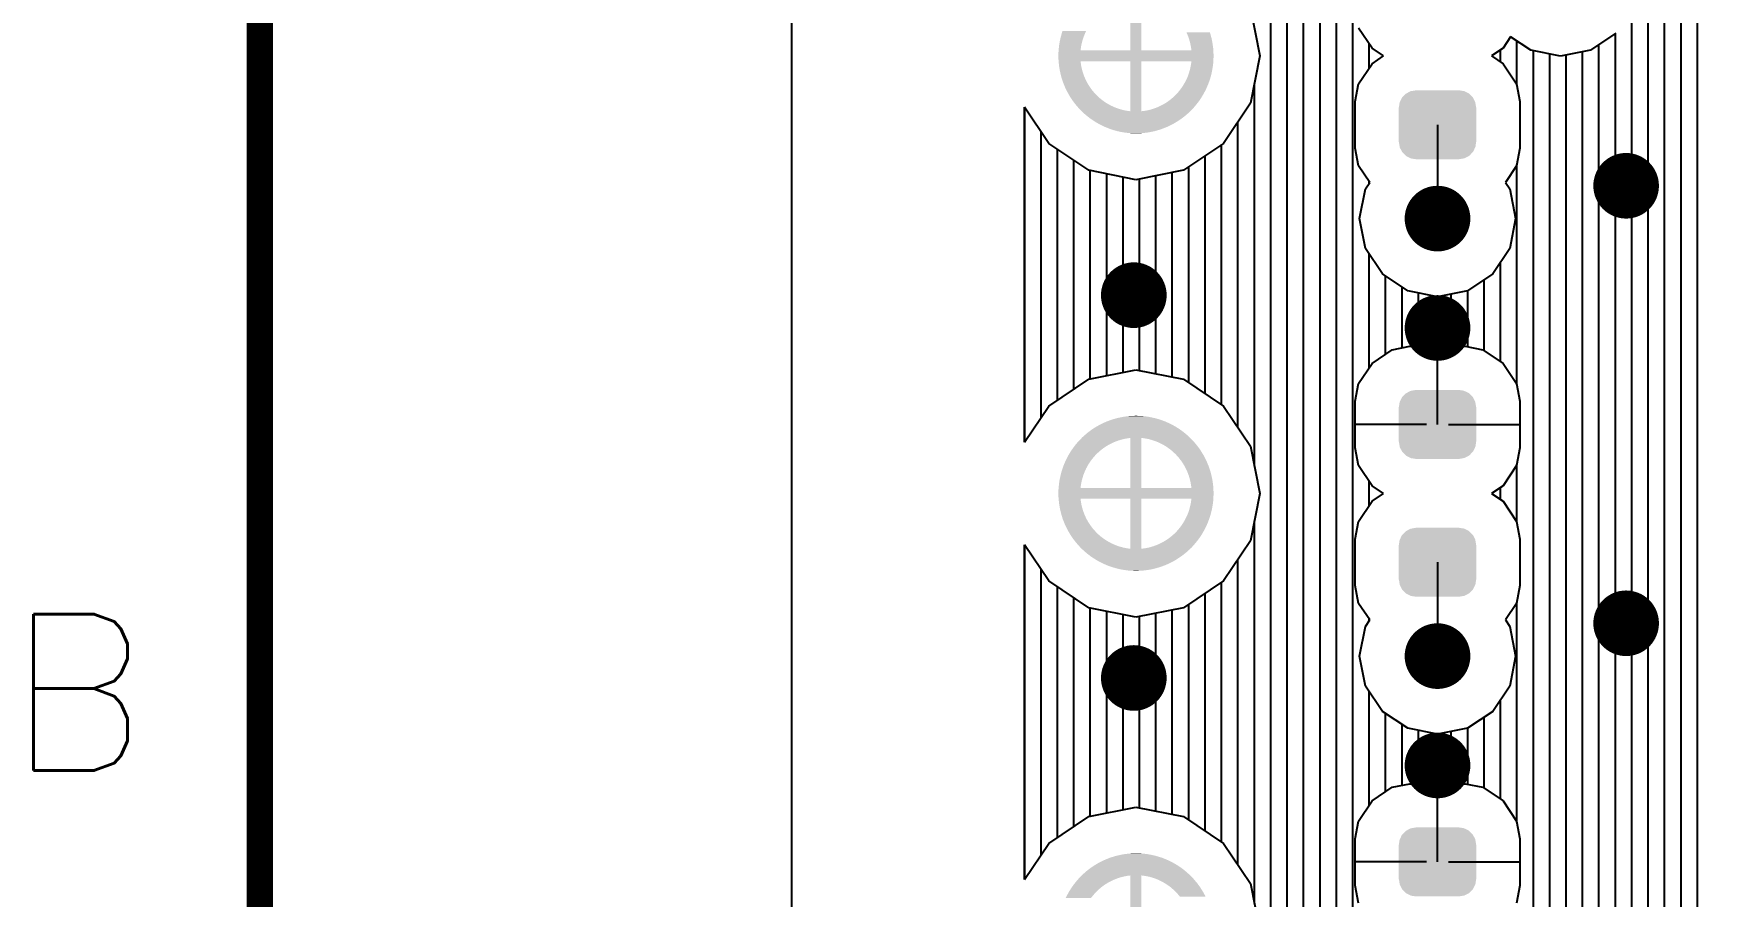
# Model space of a CAD drawing. Extents: x 295 to 953, y 10 to 290.
# Drawn here: x 487.64 to 519.67, y 213.59 to 230.12 of the extents above; entities that cross this region are included whole.
import ezdxf
from ezdxf.enums import TextEntityAlignment as Align

# ---------------------------------------------------------------- set-up
doc = ezdxf.new("R2010")
doc.units = 0
doc.header["$LTSCALE"] = 5
doc.header["$MEASUREMENT"] = 0
doc.layers.get('0').update_dxf_attribs({"linetype": 'CONTINUOUS', "lineweight": 25})
for name, color, linetype in [('DV-INT-A3_TOP', 10, 'CONTINUOUS'), ('문자', 4, 'CONTINUOUS'), ('테두리', 3, 'CONTINUOUS')]:
    doc.layers.add(name, color=color, linetype=linetype)
doc.styles.get("Standard").update_dxf_attribs({"font": 'simplex.shx'})

# ---------------------------------------------------------------- blocks, each defined once
blk = doc.blocks.new('C')
at = {"layer": '테두리', "const_width": 0.5}
blk.add_lwpolyline([(15, 285), (15, 15), (405, 15), (405, 285), (15, 285)], dxfattribs=at)
at = {"layer": '문자'}
blk.add_text('B', height=3, dxfattribs=at).set_placement((11.5, 217.5), align=Align.MIDDLE)

msp = doc.modelspace()

# ---------------------------------------------------------------- linework, layer by layer
at = {"const_width": 0.629}
for points in [[(517.833, 227.205, 1), (518.461, 227.205, 1)], [(514.22, 226.576, 1), (514.849, 226.576, 1)], [(508.403, 225.109, 1), (509.032, 225.109, 1)], [(514.22, 224.481, 1), (514.849, 224.481, 1)], [(517.833, 218.823, 1), (518.461, 218.823, 1)], [(514.22, 218.194, 1), (514.849, 218.194, 1)], [(508.403, 217.775, 1), (509.032, 217.775, 1)], [(514.22, 216.099, 1), (514.849, 216.099, 1)]]:
    msp.add_lwpolyline(points, format="xyb", close=True, dxfattribs=at)
for points in [[(508.654, 229.799), (508.654, 230.756), (508.864, 229.799), (508.864, 230.756)], [(507.295, 229.947), (507.301, 229.979), (507.723, 229.947), (507.732, 229.979)], [(507.301, 229.979), (507.307, 230.004), (507.732, 229.979), (507.739, 230.004)], [(507.307, 230.004), (507.316, 230.048), (507.739, 230.004), (507.753, 230.048)], [(507.316, 230.048), (507.32, 230.061), (507.753, 230.048), (507.758, 230.061)], [(507.32, 230.061), (507.335, 230.116), (507.758, 230.061), (507.78, 230.116)], [(507.335, 230.117), (507.352, 230.171), (507.78, 230.117), (507.805, 230.171)], [(507.335, 230.116), (507.335, 230.117), (507.78, 230.116), (507.78, 230.117)], [(509.742, 230.108), (509.726, 230.144), (510.186, 230.108), (510.175, 230.144)], [(509.75, 230.089), (509.742, 230.108), (510.191, 230.089), (510.186, 230.108)], [(509.768, 230.039), (509.75, 230.089), (510.204, 230.039), (510.191, 230.089)], [(509.771, 230.032), (509.768, 230.039), (510.206, 230.032), (510.204, 230.039)], [(509.788, 229.975), (509.771, 230.032), (510.218, 229.975), (510.206, 230.032)], [(509.789, 229.97), (509.788, 229.975), (510.219, 229.97), (510.218, 229.975)], [(509.802, 229.917), (509.789, 229.97), (510.228, 229.917), (510.219, 229.97)], [(507.273, 229.699), (507.275, 229.76), (510.245, 229.699), (510.243, 229.76)], [(507.274, 229.69), (507.273, 229.699), (510.245, 229.69), (510.245, 229.699)], [(507.275, 229.628), (507.274, 229.69), (510.243, 229.628), (510.245, 229.69)], [(507.275, 229.769), (507.278, 229.799), (510.243, 229.769), (510.241, 229.799)], [(507.275, 229.76), (507.275, 229.769), (510.243, 229.76), (510.243, 229.769)], [(507.278, 229.799), (507.28, 229.829), (507.698, 229.799), (507.701, 229.829)], [(507.28, 229.829), (507.281, 229.84), (507.701, 229.829), (507.703, 229.84)], [(507.281, 229.84), (507.286, 229.888), (507.703, 229.84), (507.71, 229.888)], [(507.286, 229.888), (507.289, 229.91), (507.71, 229.888), (507.715, 229.91)], [(507.289, 229.91), (507.295, 229.947), (507.715, 229.91), (507.723, 229.947)], [(509.805, 229.901), (509.802, 229.917), (510.23, 229.901), (510.228, 229.917)], [(509.813, 229.858), (509.805, 229.901), (510.235, 229.858), (510.23, 229.901)], [(509.817, 229.831), (509.813, 229.858), (510.239, 229.831), (510.235, 229.858)], [(509.821, 229.799), (509.817, 229.831), (510.241, 229.799), (510.239, 229.831)], [(507.275, 229.619), (507.275, 229.628), (510.243, 229.619), (510.243, 229.628)], [(507.278, 229.59), (507.275, 229.619), (510.241, 229.59), (510.243, 229.619)], [(507.28, 229.558), (507.278, 229.59), (507.702, 229.558), (507.698, 229.59)], [(507.283, 229.53), (507.28, 229.558), (507.705, 229.53), (507.702, 229.558)], [(507.288, 229.488), (507.283, 229.53), (507.713, 229.488), (507.705, 229.53)], [(507.291, 229.471), (507.288, 229.488), (507.716, 229.471), (507.713, 229.488)], [(507.299, 229.418), (507.291, 229.471), (507.729, 229.418), (507.716, 229.471)], [(507.3, 229.413), (507.299, 229.418), (507.73, 229.413), (507.729, 229.418)], [(507.313, 229.356), (507.3, 229.413), (507.748, 229.356), (507.73, 229.413)], [(507.314, 229.349), (507.313, 229.356), (507.75, 229.349), (507.748, 229.356)], [(507.327, 229.3), (507.314, 229.349), (507.768, 229.3), (507.75, 229.349)], [(508.654, 228.633), (508.654, 229.59), (508.864, 228.633), (508.864, 229.59)], [(509.739, 229.272), (509.761, 229.327), (510.184, 229.272), (510.199, 229.327)], [(509.761, 229.327), (509.765, 229.34), (510.199, 229.327), (510.202, 229.34)], [(509.765, 229.34), (509.78, 229.384), (510.202, 229.34), (510.212, 229.384)], [(509.78, 229.384), (509.786, 229.409), (510.212, 229.384), (510.217, 229.409)], [(509.786, 229.409), (509.795, 229.442), (510.217, 229.409), (510.223, 229.442)], [(509.795, 229.442), (509.803, 229.479), (510.223, 229.442), (510.229, 229.479)], [(509.803, 229.479), (509.808, 229.5), (510.229, 229.479), (510.232, 229.5)], [(509.808, 229.5), (509.815, 229.549), (510.232, 229.5), (510.238, 229.549)], [(509.815, 229.549), (509.817, 229.559), (510.238, 229.549), (510.238, 229.559)], [(509.817, 229.559), (509.821, 229.59), (510.238, 229.559), (510.241, 229.59)], [(507.332, 229.281), (507.327, 229.3), (507.776, 229.281), (507.768, 229.3)], [(507.343, 229.245), (507.332, 229.281), (507.792, 229.245), (507.776, 229.281)], [(507.353, 229.214), (507.343, 229.245), (507.807, 229.214), (507.792, 229.245)], [(507.361, 229.191), (507.353, 229.214), (507.818, 229.191), (507.807, 229.214)], [(507.378, 229.147), (507.361, 229.191), (507.844, 229.147), (507.818, 229.191)], [(507.381, 229.14), (507.378, 229.147), (507.848, 229.14), (507.844, 229.147)], [(507.402, 229.089), (507.381, 229.14), (507.881, 229.089), (507.848, 229.14)], [(507.405, 229.082), (507.402, 229.089), (507.886, 229.082), (507.881, 229.089)], [(507.425, 229.041), (507.405, 229.082), (507.916, 229.041), (507.886, 229.082)], [(507.436, 229.019), (507.425, 229.041), (507.934, 229.019), (507.916, 229.041)], [(507.449, 228.995), (507.436, 229.019), (507.954, 228.995), (507.934, 229.019)], [(507.469, 228.957), (507.449, 228.995), (507.989, 228.957), (507.954, 228.995)], [(509.544, 228.972), (509.578, 229.011), (510.057, 228.972), (510.078, 229.011)], [(509.578, 229.011), (509.583, 229.017), (510.078, 229.011), (510.082, 229.017)], [(509.583, 229.017), (509.62, 229.065), (510.082, 229.017), (510.105, 229.065)], [(509.62, 229.065), (509.627, 229.074), (510.105, 229.065), (510.109, 229.074)], [(509.627, 229.074), (509.654, 229.114), (510.109, 229.074), (510.126, 229.114)], [(509.654, 229.114), (509.669, 229.139), (510.126, 229.114), (510.137, 229.139)], [(509.669, 229.139), (509.685, 229.165), (510.137, 229.139), (510.147, 229.165)], [(509.685, 229.165), (509.706, 229.205), (510.147, 229.165), (510.162, 229.205)], [(509.706, 229.205), (509.713, 229.218), (510.162, 229.205), (510.166, 229.218)], [(509.713, 229.218), (509.739, 229.272), (510.166, 229.218), (510.184, 229.272)], [(513.938, 228.974), (514.018, 229.017), (515.134, 228.974), (515.047, 229.017)], [(514.018, 229.017), (514.038, 229.02), (515.047, 229.017), (515.04, 229.02)], [(514.038, 229.02), (514.121, 229.034), (515.04, 229.02), (514.947, 229.034)], [(507.473, 228.951), (507.469, 228.957), (507.994, 228.951), (507.989, 228.957)], [(507.498, 228.909), (507.473, 228.951), (508.037, 228.909), (507.994, 228.951)], [(507.506, 228.896), (507.498, 228.909), (508.052, 228.896), (508.037, 228.909)], [(507.524, 228.87), (507.506, 228.896), (508.082, 228.87), (508.052, 228.896)], [(507.545, 228.838), (507.524, 228.87), (508.124, 228.838), (508.082, 228.87)], [(507.548, 228.833), (507.545, 228.838), (508.13, 228.833), (508.124, 228.838)], [(507.574, 228.799), (507.548, 228.833), (508.179, 228.799), (508.13, 228.833)], [(507.587, 228.781), (507.574, 228.799), (508.209, 228.781), (508.179, 228.799)], [(507.598, 228.768), (507.587, 228.781), (508.23, 228.768), (508.209, 228.781)], [(507.621, 228.74), (507.598, 228.768), (508.283, 228.74), (508.23, 228.768)], [(507.632, 228.726), (507.621, 228.74), (508.312, 228.726), (508.283, 228.74)], [(507.642, 228.715), (507.632, 228.726), (508.337, 228.715), (508.312, 228.726)], [(507.662, 228.693), (507.642, 228.715), (508.392, 228.693), (508.337, 228.715)], [(507.679, 228.674), (507.662, 228.693), (508.448, 228.674), (508.392, 228.693)], [(507.695, 228.658), (507.679, 228.674), (508.507, 228.658), (508.449, 228.674)], [(507.679, 228.674), (507.679, 228.674), (508.449, 228.674), (508.448, 228.674)], [(509.047, 228.667), (509.097, 228.683), (509.833, 228.667), (509.847, 228.683)], [(509.097, 228.683), (509.153, 228.703), (509.847, 228.683), (509.866, 228.703)], [(509.153, 228.703), (509.191, 228.719), (509.866, 228.703), (509.88, 228.719)], [(509.191, 228.719), (509.208, 228.727), (509.88, 228.719), (509.886, 228.727)], [(509.208, 228.727), (509.262, 228.754), (509.886, 228.727), (509.909, 228.754)], [(509.262, 228.754), (509.297, 228.774), (509.909, 228.754), (509.925, 228.774)], [(509.297, 228.774), (509.314, 228.783), (509.925, 228.774), (509.932, 228.783)], [(509.314, 228.783), (509.364, 228.816), (509.932, 228.783), (509.957, 228.816)], [(509.364, 228.816), (509.384, 228.83), (509.957, 228.816), (509.968, 228.83)], [(509.384, 228.83), (509.412, 228.851), (509.968, 228.83), (509.982, 228.851)], [(509.412, 228.851), (509.458, 228.889), (509.982, 228.851), (510.007, 228.889)], [(509.458, 228.889), (509.459, 228.889), (510.007, 228.889), (510.008, 228.889)], [(509.459, 228.889), (509.503, 228.929), (510.008, 228.889), (510.032, 228.929)], [(509.503, 228.929), (509.521, 228.949), (510.032, 228.929), (510.044, 228.949)], [(509.521, 228.949), (509.544, 228.972), (510.044, 228.949), (510.057, 228.972)], [(513.792, 228.043), (513.792, 228.705), (515.276, 228.043), (515.276, 228.705)], [(513.795, 228.705), (513.808, 228.798), (515.274, 228.705), (515.259, 228.798)], [(513.808, 228.798), (513.813, 228.809), (515.259, 228.798), (515.257, 228.809)], [(513.813, 228.809), (513.853, 228.893), (515.257, 228.809), (515.214, 228.893)], [(513.853, 228.893), (513.862, 228.901), (515.214, 228.893), (515.209, 228.901)], [(513.862, 228.901), (513.926, 228.968), (515.209, 228.901), (515.141, 228.968)], [(513.926, 228.968), (513.938, 228.974), (515.141, 228.968), (515.134, 228.974)], [(507.707, 228.645), (507.695, 228.658), (508.565, 228.645), (508.507, 228.658)], [(507.717, 228.636), (507.707, 228.645), (508.624, 228.636), (508.565, 228.645)], [(507.72, 228.633), (507.717, 228.636), (508.654, 228.633), (508.624, 228.636)], [(507.729, 228.624), (507.72, 228.633), (509.789, 228.624), (509.798, 228.633)], [(507.736, 228.617), (507.729, 228.624), (509.783, 228.617), (509.789, 228.624)], [(507.781, 228.576), (507.736, 228.617), (509.737, 228.576), (509.783, 228.617)], [(507.788, 228.57), (507.781, 228.576), (509.73, 228.57), (509.737, 228.576)], [(507.835, 228.531), (507.788, 228.57), (509.683, 228.531), (509.73, 228.57)], [(507.843, 228.525), (507.835, 228.531), (509.676, 228.525), (509.683, 228.531)], [(507.891, 228.488), (507.843, 228.525), (509.627, 228.488), (509.676, 228.525)], [(507.899, 228.483), (507.891, 228.488), (509.619, 228.483), (509.627, 228.488)], [(507.95, 228.449), (507.899, 228.483), (509.568, 228.449), (509.619, 228.483)], [(507.958, 228.444), (507.95, 228.449), (509.561, 228.444), (509.568, 228.449)], [(508.01, 228.411), (507.958, 228.444), (509.508, 228.411), (509.561, 228.444)], [(508.018, 228.407), (508.01, 228.411), (509.501, 228.407), (509.508, 228.411)], [(508.071, 228.377), (508.018, 228.407), (509.446, 228.377), (509.501, 228.407)], [(508.08, 228.373), (508.071, 228.377), (509.439, 228.373), (509.446, 228.377)], [(508.135, 228.346), (508.08, 228.373), (509.383, 228.346), (509.439, 228.373)], [(508.864, 228.633), (508.923, 228.64), (509.798, 228.633), (509.806, 228.64)], [(508.923, 228.64), (508.982, 228.651), (509.806, 228.64), (509.817, 228.651)], [(508.982, 228.651), (509.04, 228.665), (509.817, 228.651), (509.831, 228.665)], [(509.04, 228.665), (509.047, 228.667), (509.831, 228.665), (509.833, 228.667)], [(508.144, 228.342), (508.135, 228.346), (509.375, 228.342), (509.383, 228.346)], [(508.199, 228.318), (508.144, 228.342), (509.318, 228.318), (509.375, 228.342)], [(508.208, 228.315), (508.199, 228.318), (509.31, 228.315), (509.318, 228.318)], [(508.265, 228.293), (508.208, 228.315), (509.252, 228.293), (509.31, 228.315)], [(508.275, 228.29), (508.265, 228.293), (509.244, 228.29), (509.252, 228.293)], [(508.332, 228.271), (508.275, 228.29), (509.185, 228.271), (509.244, 228.29)], [(508.342, 228.269), (508.332, 228.271), (509.177, 228.269), (509.185, 228.271)], [(508.401, 228.252), (508.342, 228.269), (509.117, 228.252), (509.177, 228.269)], [(508.41, 228.25), (508.401, 228.252), (509.109, 228.25), (509.117, 228.252)], [(508.469, 228.237), (508.41, 228.25), (509.048, 228.237), (509.109, 228.25)], [(508.48, 228.235), (508.469, 228.237), (509.04, 228.235), (509.048, 228.237)], [(508.539, 228.225), (508.48, 228.235), (508.978, 228.225), (509.04, 228.235)], [(508.55, 228.224), (508.539, 228.225), (508.97, 228.224), (508.978, 228.225)], [(508.609, 228.216), (508.55, 228.224), (508.908, 228.216), (508.97, 228.224)], [(508.621, 228.215), (508.609, 228.216), (508.9, 228.215), (508.908, 228.216)], [(508.679, 228.211), (508.621, 228.215), (508.836, 228.211), (508.9, 228.215)], [(508.695, 228.21), (508.679, 228.211), (508.83, 228.21), (508.836, 228.211)], [(508.75, 228.209), (508.695, 228.21), (508.76, 228.209), (508.83, 228.21)], [(508.759, 228.209), (508.75, 228.209), (508.759, 228.209), (508.76, 228.209)], [(513.81, 227.95), (513.795, 228.043), (515.261, 227.95), (515.274, 228.043)], [(513.811, 227.94), (513.81, 227.95), (515.256, 227.94), (515.261, 227.95)], [(513.855, 227.856), (513.811, 227.94), (515.215, 227.856), (515.256, 227.94)], [(513.86, 227.847), (513.855, 227.856), (515.207, 227.847), (515.215, 227.856)], [(513.928, 227.78), (513.86, 227.847), (515.143, 227.78), (515.207, 227.847)], [(513.935, 227.774), (513.928, 227.78), (515.131, 227.774), (515.143, 227.78)], [(514.022, 227.731), (513.935, 227.774), (515.05, 227.731), (515.131, 227.774)], [(514.029, 227.728), (514.022, 227.731), (515.03, 227.728), (515.05, 227.731)], [(514.121, 227.714), (514.029, 227.728), (514.947, 227.714), (515.03, 227.728)], [(513.862, 223.16), (513.926, 223.226), (515.209, 223.16), (515.141, 223.226)], [(513.926, 223.226), (513.938, 223.233), (515.141, 223.226), (515.134, 223.233)], [(513.938, 223.233), (514.018, 223.275), (515.134, 223.233), (515.047, 223.275)], [(514.018, 223.275), (514.038, 223.279), (515.047, 223.275), (515.04, 223.279)], [(514.038, 223.279), (514.121, 223.293), (515.04, 223.279), (514.947, 223.293)], [(513.792, 222.301), (513.792, 222.964), (515.276, 222.301), (515.276, 222.964)], [(513.795, 222.964), (513.808, 223.056), (515.274, 222.964), (515.259, 223.056)], [(513.808, 223.056), (513.813, 223.067), (515.259, 223.056), (515.257, 223.067)], [(513.813, 223.067), (513.853, 223.151), (515.257, 223.067), (515.214, 223.151)], [(513.853, 223.151), (513.862, 223.16), (515.214, 223.151), (515.209, 223.16)], [(507.957, 222.563), (508.01, 222.595), (509.561, 222.563), (509.509, 222.595)], [(508.01, 222.595), (508.018, 222.6), (509.509, 222.595), (509.5, 222.6)], [(508.018, 222.6), (508.072, 222.629), (509.5, 222.6), (509.447, 222.629)], [(508.072, 222.629), (508.08, 222.633), (509.447, 222.629), (509.438, 222.633)], [(508.08, 222.633), (508.135, 222.66), (509.438, 222.633), (509.384, 222.66)], [(508.135, 222.66), (508.143, 222.664), (509.384, 222.66), (509.375, 222.664)], [(508.143, 222.664), (508.2, 222.689), (509.375, 222.664), (509.319, 222.689)], [(508.2, 222.689), (508.208, 222.692), (509.319, 222.689), (509.31, 222.692)], [(508.208, 222.692), (508.266, 222.714), (509.31, 222.692), (509.253, 222.714)], [(508.266, 222.714), (508.274, 222.717), (509.253, 222.714), (509.244, 222.717)], [(508.274, 222.717), (508.333, 222.735), (509.244, 222.717), (509.186, 222.735)], [(508.333, 222.735), (508.341, 222.738), (509.186, 222.735), (509.176, 222.738)], [(508.341, 222.738), (508.401, 222.754), (509.176, 222.738), (509.118, 222.754)], [(508.401, 222.754), (508.41, 222.756), (509.118, 222.754), (509.108, 222.756)], [(508.41, 222.756), (508.47, 222.769), (509.108, 222.756), (509.049, 222.769)], [(508.47, 222.769), (508.478, 222.771), (509.049, 222.769), (509.039, 222.771)], [(508.478, 222.771), (508.54, 222.782), (509.039, 222.771), (508.979, 222.782)], [(508.54, 222.782), (508.548, 222.783), (508.979, 222.782), (508.969, 222.783)], [(508.548, 222.783), (508.611, 222.79), (508.969, 222.783), (508.909, 222.79)], [(508.611, 222.79), (508.618, 222.791), (508.909, 222.79), (508.898, 222.791)], [(508.618, 222.791), (508.682, 222.796), (508.898, 222.791), (508.839, 222.796)], [(508.682, 222.796), (508.689, 222.796), (508.839, 222.796), (508.823, 222.796)], [(508.689, 222.796), (508.758, 222.798), (508.823, 222.796), (508.768, 222.798)], [(508.758, 222.798), (508.759, 222.798), (508.768, 222.798), (508.759, 222.798)], [(507.61, 222.253), (507.632, 222.28), (508.256, 222.253), (508.31, 222.28)], [(507.632, 222.28), (507.638, 222.287), (508.31, 222.28), (508.327, 222.287)], [(507.638, 222.287), (507.653, 222.303), (508.327, 222.287), (508.365, 222.303)], [(507.653, 222.303), (507.671, 222.324), (508.365, 222.303), (508.421, 222.324)], [(507.671, 222.324), (507.685, 222.339), (508.421, 222.324), (508.472, 222.339)], [(507.685, 222.339), (507.687, 222.341), (508.472, 222.339), (508.478, 222.341)], [(507.687, 222.341), (507.702, 222.355), (508.478, 222.341), (508.536, 222.355)], [(507.702, 222.355), (507.713, 222.366), (508.536, 222.355), (508.595, 222.366)], [(507.713, 222.366), (507.72, 222.374), (508.595, 222.366), (508.654, 222.374)], [(507.72, 222.374), (507.729, 222.383), (509.798, 222.374), (509.789, 222.383)], [(507.729, 222.383), (507.735, 222.389), (509.789, 222.383), (509.782, 222.389)], [(507.735, 222.389), (507.781, 222.43), (509.782, 222.389), (509.737, 222.43)], [(507.781, 222.43), (507.788, 222.436), (509.737, 222.43), (509.73, 222.436)], [(507.788, 222.436), (507.835, 222.476), (509.73, 222.436), (509.683, 222.476)], [(507.835, 222.476), (507.842, 222.481), (509.683, 222.476), (509.676, 222.481)], [(507.842, 222.481), (507.892, 222.518), (509.676, 222.481), (509.627, 222.518)], [(507.892, 222.518), (507.899, 222.524), (509.627, 222.518), (509.619, 222.524)], [(507.899, 222.524), (507.95, 222.558), (509.619, 222.524), (509.569, 222.558)], [(507.95, 222.558), (507.957, 222.563), (509.569, 222.558), (509.561, 222.563)], [(508.654, 221.417), (508.654, 222.374), (508.864, 221.417), (508.864, 222.374)], [(508.894, 222.37), (508.864, 222.374), (509.802, 222.37), (509.798, 222.374)], [(508.953, 222.361), (508.894, 222.37), (509.811, 222.361), (509.802, 222.37)], [(509.012, 222.349), (508.953, 222.361), (509.823, 222.349), (509.811, 222.361)], [(509.069, 222.333), (509.012, 222.349), (509.839, 222.333), (509.823, 222.349)], [(509.126, 222.314), (509.07, 222.333), (509.856, 222.314), (509.839, 222.333)], [(509.181, 222.292), (509.126, 222.314), (509.876, 222.292), (509.856, 222.314)], [(509.206, 222.28), (509.181, 222.292), (509.886, 222.28), (509.876, 222.292)], [(509.236, 222.266), (509.206, 222.28), (509.897, 222.266), (509.886, 222.28)], [(509.288, 222.238), (509.236, 222.266), (509.921, 222.238), (509.897, 222.266)], [(513.81, 222.209), (513.795, 222.301), (515.261, 222.209), (515.274, 222.301)], [(507.414, 221.942), (507.437, 221.989), (507.898, 221.942), (507.935, 221.989)], [(507.437, 221.989), (507.44, 221.996), (507.935, 221.989), (507.941, 221.996)], [(507.44, 221.996), (507.461, 222.034), (507.941, 221.996), (507.974, 222.034)], [(507.461, 222.034), (507.474, 222.058), (507.974, 222.034), (507.997, 222.058)], [(507.474, 222.058), (507.486, 222.077), (507.997, 222.058), (508.016, 222.077)], [(507.486, 222.077), (507.511, 222.118), (508.016, 222.077), (508.06, 222.118)], [(507.511, 222.118), (507.536, 222.155), (508.06, 222.118), (508.106, 222.155)], [(507.536, 222.155), (507.551, 222.176), (508.106, 222.155), (508.134, 222.176)], [(507.551, 222.176), (507.561, 222.191), (508.134, 222.176), (508.154, 222.191)], [(507.561, 222.191), (507.586, 222.223), (508.154, 222.191), (508.204, 222.223)], [(507.586, 222.223), (507.593, 222.233), (508.204, 222.223), (508.221, 222.233)], [(507.593, 222.233), (507.61, 222.253), (508.221, 222.233), (508.256, 222.253)], [(509.309, 222.226), (509.288, 222.238), (509.931, 222.226), (509.921, 222.238)], [(509.339, 222.207), (509.309, 222.226), (509.945, 222.207), (509.931, 222.226)], [(509.389, 222.173), (509.339, 222.207), (509.97, 222.173), (509.945, 222.207)], [(509.394, 222.169), (509.389, 222.173), (509.973, 222.169), (509.97, 222.173)], [(509.436, 222.137), (509.394, 222.169), (509.995, 222.137), (509.973, 222.169)], [(509.466, 222.11), (509.436, 222.137), (510.012, 222.11), (509.995, 222.137)], [(509.481, 222.097), (509.466, 222.11), (510.02, 222.097), (510.012, 222.11)], [(509.524, 222.056), (509.481, 222.097), (510.045, 222.056), (510.02, 222.097)], [(509.529, 222.05), (509.524, 222.056), (510.049, 222.05), (510.045, 222.056)], [(509.564, 222.012), (509.529, 222.05), (510.069, 222.012), (510.049, 222.05)], [(509.584, 221.988), (509.564, 222.012), (510.082, 221.988), (510.069, 222.012)], [(509.602, 221.965), (509.584, 221.988), (510.093, 221.965), (510.082, 221.988)], [(509.633, 221.924), (509.602, 221.965), (510.113, 221.924), (510.093, 221.965)], [(513.811, 222.198), (513.81, 222.209), (515.256, 222.198), (515.261, 222.209)], [(513.855, 222.114), (513.811, 222.198), (515.215, 222.114), (515.256, 222.198)], [(513.86, 222.105), (513.855, 222.114), (515.207, 222.105), (515.215, 222.114)], [(513.928, 222.039), (513.86, 222.105), (515.143, 222.039), (515.207, 222.105)], [(513.935, 222.032), (513.928, 222.039), (515.131, 222.032), (515.143, 222.039)], [(514.022, 221.99), (513.935, 222.032), (515.05, 221.99), (515.131, 222.032)], [(514.029, 221.986), (514.022, 221.99), (515.03, 221.986), (515.05, 221.99)], [(514.121, 221.972), (514.029, 221.986), (514.947, 221.972), (515.03, 221.986)], [(507.307, 221.622), (507.316, 221.666), (507.739, 221.622), (507.753, 221.666)], [(507.316, 221.666), (507.32, 221.679), (507.753, 221.666), (507.758, 221.679)], [(507.32, 221.679), (507.335, 221.734), (507.758, 221.679), (507.78, 221.734)], [(507.335, 221.735), (507.352, 221.789), (507.78, 221.735), (507.805, 221.789)], [(507.335, 221.734), (507.335, 221.735), (507.78, 221.734), (507.78, 221.735)], [(507.352, 221.789), (507.356, 221.802), (507.805, 221.789), (507.812, 221.802)], [(507.356, 221.802), (507.371, 221.842), (507.812, 221.802), (507.833, 221.842)], [(507.371, 221.842), (507.381, 221.868), (507.833, 221.842), (507.849, 221.868)], [(507.381, 221.868), (507.392, 221.893), (507.849, 221.868), (507.864, 221.893)], [(507.392, 221.893), (507.409, 221.933), (507.864, 221.893), (507.892, 221.933)], [(507.409, 221.933), (507.414, 221.942), (507.892, 221.933), (507.898, 221.942)], [(509.638, 221.917), (509.633, 221.924), (510.116, 221.917), (510.113, 221.924)], [(509.67, 221.867), (509.638, 221.917), (510.137, 221.867), (510.116, 221.917)], [(509.675, 221.859), (509.67, 221.867), (510.141, 221.859), (510.137, 221.867)], [(509.7, 221.815), (509.675, 221.859), (510.157, 221.815), (510.141, 221.859)], [(509.711, 221.793), (509.7, 221.815), (510.165, 221.793), (510.157, 221.815)], [(509.726, 221.762), (509.711, 221.793), (510.175, 221.762), (510.165, 221.793)], [(509.742, 221.726), (509.726, 221.762), (510.186, 221.726), (510.175, 221.762)], [(509.75, 221.707), (509.742, 221.726), (510.191, 221.707), (510.186, 221.726)], [(509.768, 221.657), (509.75, 221.707), (510.204, 221.657), (510.191, 221.707)], [(509.771, 221.65), (509.768, 221.657), (510.206, 221.65), (510.204, 221.657)], [(509.788, 221.593), (509.771, 221.65), (510.218, 221.593), (510.206, 221.65)], [(507.273, 221.317), (507.275, 221.378), (510.245, 221.317), (510.243, 221.378)], [(507.274, 221.308), (507.273, 221.317), (510.245, 221.308), (510.245, 221.317)], [(507.275, 221.246), (507.274, 221.308), (510.243, 221.246), (510.245, 221.308)], [(507.275, 221.387), (507.278, 221.417), (510.243, 221.387), (510.241, 221.417)], [(507.275, 221.378), (507.275, 221.387), (510.243, 221.378), (510.243, 221.387)], [(507.278, 221.417), (507.28, 221.447), (507.698, 221.417), (507.701, 221.447)], [(507.28, 221.447), (507.281, 221.458), (507.701, 221.447), (507.703, 221.458)], [(507.281, 221.458), (507.286, 221.506), (507.703, 221.458), (507.71, 221.506)], [(507.286, 221.506), (507.289, 221.528), (507.71, 221.506), (507.715, 221.528)], [(507.289, 221.528), (507.295, 221.565), (507.715, 221.528), (507.723, 221.565)], [(507.295, 221.565), (507.301, 221.597), (507.723, 221.565), (507.732, 221.597)], [(507.301, 221.597), (507.307, 221.622), (507.732, 221.597), (507.739, 221.622)], [(509.789, 221.588), (509.788, 221.593), (510.219, 221.588), (510.218, 221.593)], [(509.802, 221.535), (509.789, 221.588), (510.228, 221.535), (510.219, 221.588)], [(509.805, 221.519), (509.802, 221.535), (510.23, 221.519), (510.228, 221.535)], [(509.813, 221.476), (509.805, 221.519), (510.235, 221.476), (510.23, 221.519)], [(509.817, 221.449), (509.813, 221.476), (510.239, 221.449), (510.235, 221.476)], [(509.821, 221.417), (509.817, 221.449), (510.241, 221.417), (510.239, 221.449)], [(507.275, 221.237), (507.275, 221.246), (510.243, 221.237), (510.243, 221.246)], [(507.278, 221.208), (507.275, 221.237), (510.241, 221.208), (510.243, 221.237)], [(507.28, 221.176), (507.278, 221.208), (507.702, 221.176), (507.698, 221.208)], [(507.283, 221.148), (507.28, 221.176), (507.705, 221.148), (507.702, 221.176)], [(507.288, 221.106), (507.283, 221.148), (507.713, 221.106), (507.705, 221.148)], [(507.291, 221.089), (507.288, 221.106), (507.716, 221.089), (507.713, 221.106)], [(507.299, 221.036), (507.291, 221.089), (507.729, 221.036), (507.716, 221.089)], [(507.3, 221.031), (507.299, 221.036), (507.73, 221.031), (507.729, 221.036)], [(507.313, 220.974), (507.3, 221.031), (507.748, 220.974), (507.73, 221.031)], [(508.654, 220.251), (508.654, 221.208), (508.864, 220.251), (508.864, 221.208)], [(509.765, 220.958), (509.78, 221.002), (510.202, 220.958), (510.212, 221.002)], [(509.78, 221.002), (509.786, 221.027), (510.212, 221.002), (510.217, 221.027)], [(509.786, 221.027), (509.795, 221.06), (510.217, 221.027), (510.223, 221.06)], [(509.795, 221.06), (509.803, 221.097), (510.223, 221.06), (510.229, 221.097)], [(509.803, 221.097), (509.808, 221.118), (510.229, 221.097), (510.232, 221.118)], [(509.808, 221.118), (509.815, 221.167), (510.232, 221.118), (510.238, 221.167)], [(509.815, 221.167), (509.817, 221.177), (510.238, 221.167), (510.238, 221.177)], [(509.817, 221.177), (509.821, 221.208), (510.238, 221.177), (510.241, 221.208)], [(507.314, 220.967), (507.313, 220.974), (507.75, 220.967), (507.748, 220.974)], [(507.327, 220.918), (507.314, 220.967), (507.768, 220.918), (507.75, 220.967)], [(507.332, 220.899), (507.327, 220.918), (507.776, 220.899), (507.768, 220.918)], [(507.343, 220.863), (507.332, 220.899), (507.792, 220.863), (507.776, 220.899)], [(507.353, 220.832), (507.343, 220.863), (507.807, 220.832), (507.792, 220.863)], [(507.361, 220.809), (507.353, 220.832), (507.818, 220.809), (507.807, 220.832)], [(507.378, 220.765), (507.361, 220.809), (507.844, 220.765), (507.818, 220.809)], [(507.381, 220.758), (507.378, 220.765), (507.848, 220.758), (507.844, 220.765)], [(507.402, 220.707), (507.381, 220.758), (507.881, 220.707), (507.848, 220.758)], [(507.405, 220.7), (507.402, 220.707), (507.886, 220.7), (507.881, 220.707)], [(507.425, 220.659), (507.405, 220.7), (507.916, 220.659), (507.886, 220.7)], [(509.583, 220.635), (509.62, 220.683), (510.082, 220.635), (510.105, 220.683)], [(509.62, 220.683), (509.627, 220.692), (510.105, 220.683), (510.109, 220.692)], [(509.627, 220.692), (509.654, 220.732), (510.109, 220.692), (510.126, 220.732)], [(509.654, 220.732), (509.669, 220.757), (510.126, 220.732), (510.137, 220.757)], [(509.669, 220.757), (509.685, 220.783), (510.137, 220.757), (510.147, 220.783)], [(509.685, 220.783), (509.706, 220.823), (510.147, 220.783), (510.162, 220.823)], [(509.706, 220.823), (509.713, 220.836), (510.162, 220.823), (510.166, 220.836)], [(509.713, 220.836), (509.739, 220.89), (510.166, 220.836), (510.184, 220.89)], [(509.739, 220.89), (509.761, 220.945), (510.184, 220.89), (510.199, 220.945)], [(509.761, 220.945), (509.765, 220.958), (510.199, 220.945), (510.202, 220.958)], [(507.436, 220.637), (507.425, 220.659), (507.934, 220.637), (507.916, 220.659)], [(507.449, 220.613), (507.436, 220.637), (507.954, 220.613), (507.934, 220.637)], [(507.469, 220.575), (507.449, 220.613), (507.989, 220.575), (507.954, 220.613)], [(507.473, 220.569), (507.469, 220.575), (507.994, 220.569), (507.989, 220.575)], [(507.498, 220.527), (507.473, 220.569), (508.037, 220.527), (507.994, 220.569)], [(507.506, 220.514), (507.498, 220.527), (508.052, 220.514), (508.037, 220.527)], [(507.524, 220.488), (507.506, 220.514), (508.082, 220.488), (508.052, 220.514)], [(507.545, 220.456), (507.524, 220.488), (508.124, 220.456), (508.082, 220.488)], [(507.548, 220.451), (507.545, 220.456), (508.13, 220.451), (508.124, 220.456)], [(507.574, 220.417), (507.548, 220.451), (508.179, 220.417), (508.13, 220.451)], [(507.587, 220.399), (507.574, 220.417), (508.209, 220.399), (508.179, 220.417)], [(507.598, 220.386), (507.587, 220.399), (508.23, 220.386), (508.209, 220.399)], [(507.621, 220.358), (507.598, 220.386), (508.283, 220.358), (508.23, 220.386)], [(507.632, 220.344), (507.621, 220.358), (508.312, 220.344), (508.283, 220.358)], [(507.642, 220.333), (507.632, 220.344), (508.337, 220.333), (508.312, 220.344)], [(509.191, 220.337), (509.208, 220.345), (509.88, 220.337), (509.886, 220.345)], [(509.208, 220.345), (509.262, 220.372), (509.886, 220.345), (509.909, 220.372)], [(509.262, 220.372), (509.297, 220.392), (509.909, 220.372), (509.925, 220.392)], [(509.297, 220.392), (509.314, 220.401), (509.925, 220.392), (509.932, 220.401)], [(509.314, 220.401), (509.364, 220.434), (509.932, 220.401), (509.957, 220.434)], [(509.364, 220.434), (509.384, 220.448), (509.957, 220.434), (509.968, 220.448)], [(509.384, 220.448), (509.412, 220.469), (509.968, 220.448), (509.982, 220.469)], [(509.412, 220.469), (509.458, 220.507), (509.982, 220.469), (510.007, 220.507)], [(509.458, 220.507), (509.459, 220.507), (510.007, 220.507), (510.008, 220.507)], [(509.459, 220.507), (509.503, 220.547), (510.008, 220.507), (510.032, 220.547)], [(509.503, 220.547), (509.521, 220.567), (510.032, 220.547), (510.044, 220.567)], [(509.521, 220.567), (509.544, 220.59), (510.044, 220.567), (510.057, 220.59)], [(509.544, 220.59), (509.578, 220.629), (510.057, 220.59), (510.078, 220.629)], [(509.578, 220.629), (509.583, 220.635), (510.078, 220.629), (510.082, 220.635)], [(513.795, 220.323), (513.808, 220.416), (515.274, 220.323), (515.259, 220.416)], [(513.808, 220.416), (513.813, 220.427), (515.259, 220.416), (515.257, 220.427)], [(513.813, 220.427), (513.853, 220.511), (515.257, 220.427), (515.214, 220.511)], [(513.853, 220.511), (513.862, 220.519), (515.214, 220.511), (515.209, 220.519)], [(513.862, 220.519), (513.926, 220.586), (515.209, 220.519), (515.141, 220.586)], [(513.926, 220.586), (513.938, 220.592), (515.141, 220.586), (515.134, 220.592)], [(513.938, 220.592), (514.018, 220.635), (515.134, 220.592), (515.047, 220.635)], [(514.018, 220.635), (514.038, 220.638), (515.047, 220.635), (515.04, 220.638)], [(514.038, 220.638), (514.121, 220.652), (515.04, 220.638), (514.947, 220.652)], [(507.662, 220.311), (507.642, 220.333), (508.392, 220.311), (508.337, 220.333)], [(507.679, 220.292), (507.662, 220.311), (508.448, 220.292), (508.392, 220.311)], [(507.695, 220.276), (507.679, 220.292), (508.507, 220.276), (508.449, 220.292)], [(507.679, 220.292), (507.679, 220.292), (508.449, 220.292), (508.448, 220.292)], [(507.707, 220.263), (507.695, 220.276), (508.565, 220.263), (508.507, 220.276)], [(507.717, 220.254), (507.707, 220.263), (508.624, 220.254), (508.565, 220.263)], [(507.72, 220.251), (507.717, 220.254), (508.654, 220.251), (508.624, 220.254)], [(507.729, 220.242), (507.72, 220.251), (509.789, 220.242), (509.798, 220.251)], [(507.736, 220.235), (507.729, 220.242), (509.783, 220.235), (509.789, 220.242)], [(507.781, 220.194), (507.736, 220.235), (509.737, 220.194), (509.783, 220.235)], [(507.788, 220.188), (507.781, 220.194), (509.73, 220.188), (509.737, 220.194)], [(507.835, 220.149), (507.788, 220.188), (509.683, 220.149), (509.73, 220.188)], [(507.843, 220.143), (507.835, 220.149), (509.676, 220.143), (509.683, 220.149)], [(507.891, 220.106), (507.843, 220.143), (509.627, 220.106), (509.676, 220.143)], [(507.899, 220.101), (507.891, 220.106), (509.619, 220.101), (509.627, 220.106)], [(507.95, 220.067), (507.899, 220.101), (509.568, 220.067), (509.619, 220.101)], [(507.958, 220.062), (507.95, 220.067), (509.561, 220.062), (509.568, 220.067)], [(508.01, 220.029), (507.958, 220.062), (509.508, 220.029), (509.561, 220.062)], [(508.018, 220.025), (508.01, 220.029), (509.501, 220.025), (509.508, 220.029)], [(508.071, 219.995), (508.018, 220.025), (509.446, 219.995), (509.501, 220.025)], [(508.864, 220.251), (508.923, 220.258), (509.798, 220.251), (509.806, 220.258)], [(508.923, 220.258), (508.982, 220.269), (509.806, 220.258), (509.817, 220.269)], [(508.982, 220.269), (509.04, 220.283), (509.817, 220.269), (509.831, 220.283)], [(509.04, 220.283), (509.047, 220.285), (509.831, 220.283), (509.833, 220.285)], [(509.047, 220.285), (509.097, 220.301), (509.833, 220.285), (509.847, 220.301)], [(509.097, 220.301), (509.153, 220.321), (509.847, 220.301), (509.866, 220.321)], [(509.153, 220.321), (509.191, 220.337), (509.866, 220.321), (509.88, 220.337)], [(513.792, 219.661), (513.792, 220.323), (515.276, 219.661), (515.276, 220.323)], [(508.08, 219.991), (508.071, 219.995), (509.439, 219.991), (509.446, 219.995)], [(508.135, 219.964), (508.08, 219.991), (509.383, 219.964), (509.439, 219.991)], [(508.144, 219.96), (508.135, 219.964), (509.375, 219.96), (509.383, 219.964)], [(508.199, 219.936), (508.144, 219.96), (509.318, 219.936), (509.375, 219.96)], [(508.208, 219.933), (508.199, 219.936), (509.31, 219.933), (509.318, 219.936)], [(508.265, 219.911), (508.208, 219.933), (509.252, 219.911), (509.31, 219.933)], [(508.275, 219.908), (508.265, 219.911), (509.244, 219.908), (509.252, 219.911)], [(508.332, 219.889), (508.275, 219.908), (509.185, 219.889), (509.244, 219.908)], [(508.342, 219.887), (508.332, 219.889), (509.177, 219.887), (509.185, 219.889)], [(508.401, 219.87), (508.342, 219.887), (509.117, 219.87), (509.177, 219.887)], [(508.41, 219.868), (508.401, 219.87), (509.109, 219.868), (509.117, 219.87)], [(508.469, 219.855), (508.41, 219.868), (509.048, 219.855), (509.109, 219.868)], [(508.48, 219.853), (508.469, 219.855), (509.04, 219.853), (509.048, 219.855)], [(508.539, 219.843), (508.48, 219.853), (508.978, 219.843), (509.04, 219.853)], [(508.55, 219.842), (508.539, 219.843), (508.97, 219.842), (508.978, 219.843)], [(508.609, 219.834), (508.55, 219.842), (508.908, 219.834), (508.97, 219.842)], [(508.621, 219.833), (508.609, 219.834), (508.9, 219.833), (508.908, 219.834)], [(508.679, 219.829), (508.621, 219.833), (508.836, 219.829), (508.9, 219.833)], [(508.695, 219.828), (508.679, 219.829), (508.83, 219.828), (508.836, 219.829)], [(508.75, 219.827), (508.695, 219.828), (508.76, 219.827), (508.83, 219.828)], [(508.759, 219.827), (508.75, 219.827), (508.759, 219.827), (508.76, 219.827)], [(513.81, 219.568), (513.795, 219.661), (515.261, 219.568), (515.274, 219.661)], [(513.811, 219.558), (513.81, 219.568), (515.256, 219.558), (515.261, 219.568)], [(513.855, 219.474), (513.811, 219.558), (515.215, 219.474), (515.256, 219.558)], [(513.86, 219.465), (513.855, 219.474), (515.207, 219.465), (515.215, 219.474)], [(513.928, 219.398), (513.86, 219.465), (515.143, 219.398), (515.207, 219.465)], [(513.935, 219.392), (513.928, 219.398), (515.131, 219.392), (515.143, 219.398)], [(514.022, 219.349), (513.935, 219.392), (515.05, 219.349), (515.131, 219.392)], [(514.029, 219.346), (514.022, 219.349), (515.03, 219.346), (515.05, 219.349)], [(514.121, 219.332), (514.029, 219.346), (514.947, 219.332), (515.03, 219.346)], [(514.038, 214.897), (514.121, 214.911), (515.04, 214.897), (514.947, 214.911)], [(513.792, 213.919), (513.792, 214.582), (515.276, 213.919), (515.276, 214.582)], [(513.795, 214.582), (513.808, 214.674), (515.274, 214.582), (515.259, 214.674)], [(513.808, 214.674), (513.813, 214.685), (515.259, 214.674), (515.257, 214.685)], [(513.813, 214.685), (513.853, 214.769), (515.257, 214.685), (515.214, 214.769)], [(513.853, 214.769), (513.862, 214.778), (515.214, 214.769), (515.209, 214.778)], [(513.862, 214.778), (513.926, 214.844), (515.209, 214.778), (515.141, 214.844)], [(513.926, 214.844), (513.938, 214.851), (515.141, 214.844), (515.134, 214.851)], [(513.938, 214.851), (514.018, 214.893), (515.134, 214.851), (515.047, 214.893)], [(514.018, 214.893), (514.038, 214.897), (515.047, 214.893), (515.04, 214.897)], [(508.08, 214.251), (508.135, 214.278), (509.438, 214.251), (509.384, 214.278)], [(508.135, 214.278), (508.143, 214.282), (509.384, 214.278), (509.375, 214.282)], [(508.143, 214.282), (508.2, 214.307), (509.375, 214.282), (509.319, 214.307)], [(508.2, 214.307), (508.208, 214.31), (509.319, 214.307), (509.31, 214.31)], [(508.208, 214.31), (508.266, 214.332), (509.31, 214.31), (509.253, 214.332)], [(508.266, 214.332), (508.274, 214.335), (509.253, 214.332), (509.244, 214.335)], [(508.274, 214.335), (508.333, 214.353), (509.244, 214.335), (509.186, 214.353)], [(508.333, 214.353), (508.341, 214.356), (509.186, 214.353), (509.176, 214.356)], [(508.341, 214.356), (508.401, 214.372), (509.176, 214.356), (509.118, 214.372)], [(508.401, 214.372), (508.41, 214.374), (509.118, 214.372), (509.108, 214.374)], [(508.41, 214.374), (508.47, 214.387), (509.108, 214.374), (509.049, 214.387)], [(508.47, 214.387), (508.478, 214.389), (509.049, 214.387), (509.039, 214.389)], [(508.478, 214.389), (508.54, 214.4), (509.039, 214.389), (508.979, 214.4)], [(508.54, 214.4), (508.548, 214.401), (508.979, 214.4), (508.969, 214.401)], [(508.548, 214.401), (508.611, 214.408), (508.969, 214.401), (508.909, 214.408)], [(508.611, 214.408), (508.618, 214.409), (508.909, 214.408), (508.898, 214.409)], [(508.618, 214.409), (508.682, 214.414), (508.898, 214.409), (508.839, 214.414)], [(508.682, 214.414), (508.689, 214.414), (508.839, 214.414), (508.823, 214.414)], [(508.689, 214.414), (508.758, 214.416), (508.823, 214.414), (508.768, 214.416)], [(508.758, 214.416), (508.759, 214.416), (508.768, 214.416), (508.759, 214.416)], [(507.653, 213.921), (507.671, 213.942), (508.365, 213.921), (508.421, 213.942)], [(507.671, 213.942), (507.685, 213.957), (508.421, 213.942), (508.472, 213.957)], [(507.685, 213.957), (507.687, 213.959), (508.472, 213.957), (508.478, 213.959)], [(507.687, 213.959), (507.702, 213.973), (508.478, 213.959), (508.536, 213.973)], [(507.702, 213.973), (507.713, 213.984), (508.536, 213.973), (508.595, 213.984)], [(507.713, 213.984), (507.72, 213.992), (508.595, 213.984), (508.654, 213.992)], [(507.72, 213.992), (507.729, 214.001), (509.798, 213.992), (509.789, 214.001)], [(507.729, 214.001), (507.735, 214.007), (509.789, 214.001), (509.782, 214.007)], [(507.735, 214.007), (507.781, 214.048), (509.782, 214.007), (509.737, 214.048)], [(507.781, 214.048), (507.788, 214.054), (509.737, 214.048), (509.73, 214.054)], [(507.788, 214.054), (507.835, 214.094), (509.73, 214.054), (509.683, 214.094)], [(507.835, 214.094), (507.842, 214.099), (509.683, 214.094), (509.676, 214.099)], [(507.842, 214.099), (507.892, 214.136), (509.676, 214.099), (509.627, 214.136)], [(507.892, 214.136), (507.899, 214.142), (509.627, 214.136), (509.619, 214.142)], [(507.899, 214.142), (507.95, 214.176), (509.619, 214.142), (509.569, 214.176)], [(507.95, 214.176), (507.957, 214.181), (509.569, 214.176), (509.561, 214.181)], [(507.957, 214.181), (508.01, 214.213), (509.561, 214.181), (509.509, 214.213)], [(508.01, 214.213), (508.018, 214.218), (509.509, 214.213), (509.5, 214.218)], [(508.018, 214.218), (508.072, 214.247), (509.5, 214.218), (509.447, 214.247)], [(508.072, 214.247), (508.08, 214.251), (509.447, 214.247), (509.438, 214.251)], [(508.654, 213.035), (508.654, 213.992), (508.864, 213.035), (508.864, 213.992)], [(508.894, 213.988), (508.864, 213.992), (509.802, 213.988), (509.798, 213.992)], [(508.953, 213.979), (508.894, 213.988), (509.811, 213.979), (509.802, 213.988)], [(509.012, 213.967), (508.953, 213.979), (509.823, 213.967), (509.811, 213.979)], [(509.069, 213.951), (509.012, 213.967), (509.839, 213.951), (509.823, 213.967)], [(509.126, 213.932), (509.07, 213.951), (509.856, 213.932), (509.839, 213.951)], [(507.44, 213.614), (507.461, 213.652), (507.941, 213.614), (507.974, 213.652)], [(507.461, 213.652), (507.474, 213.676), (507.974, 213.652), (507.997, 213.676)], [(507.474, 213.676), (507.486, 213.695), (507.997, 213.676), (508.016, 213.695)], [(507.486, 213.695), (507.511, 213.736), (508.016, 213.695), (508.06, 213.736)], [(507.511, 213.736), (507.536, 213.773), (508.06, 213.736), (508.106, 213.773)], [(507.536, 213.773), (507.551, 213.794), (508.106, 213.773), (508.134, 213.794)], [(507.551, 213.794), (507.561, 213.809), (508.134, 213.794), (508.154, 213.809)], [(507.561, 213.809), (507.586, 213.841), (508.154, 213.809), (508.204, 213.841)], [(507.586, 213.841), (507.593, 213.851), (508.204, 213.841), (508.221, 213.851)], [(507.593, 213.851), (507.61, 213.871), (508.221, 213.851), (508.256, 213.871)], [(507.61, 213.871), (507.632, 213.898), (508.256, 213.871), (508.31, 213.898)], [(507.632, 213.898), (507.638, 213.905), (508.31, 213.898), (508.327, 213.905)], [(507.638, 213.905), (507.653, 213.921), (508.327, 213.905), (508.365, 213.921)], [(509.181, 213.91), (509.126, 213.932), (509.876, 213.91), (509.856, 213.932)], [(509.206, 213.898), (509.181, 213.91), (509.886, 213.898), (509.876, 213.91)], [(509.236, 213.884), (509.206, 213.898), (509.897, 213.884), (509.886, 213.898)], [(509.288, 213.856), (509.236, 213.884), (509.921, 213.856), (509.897, 213.884)], [(509.309, 213.844), (509.288, 213.856), (509.931, 213.844), (509.921, 213.856)], [(509.339, 213.825), (509.309, 213.844), (509.945, 213.825), (509.931, 213.844)], [(509.389, 213.791), (509.339, 213.825), (509.97, 213.791), (509.945, 213.825)], [(509.394, 213.787), (509.389, 213.791), (509.973, 213.787), (509.97, 213.791)], [(509.436, 213.755), (509.394, 213.787), (509.995, 213.755), (509.973, 213.787)], [(509.466, 213.728), (509.436, 213.755), (510.012, 213.728), (509.995, 213.755)], [(509.481, 213.715), (509.466, 213.728), (510.02, 213.715), (510.012, 213.728)], [(509.524, 213.674), (509.481, 213.715), (510.045, 213.674), (510.02, 213.715)], [(509.529, 213.668), (509.524, 213.674), (510.049, 213.668), (510.045, 213.674)], [(509.564, 213.63), (509.529, 213.668), (510.069, 213.63), (510.049, 213.668)], [(509.584, 213.606), (509.564, 213.63), (510.082, 213.606), (510.069, 213.63)], [(513.81, 213.827), (513.795, 213.919), (515.261, 213.827), (515.274, 213.919)], [(513.811, 213.816), (513.81, 213.827), (515.256, 213.816), (515.261, 213.827)], [(513.855, 213.732), (513.811, 213.816), (515.215, 213.732), (515.256, 213.816)], [(513.86, 213.723), (513.855, 213.732), (515.207, 213.723), (515.215, 213.732)], [(513.928, 213.657), (513.86, 213.723), (515.143, 213.657), (515.207, 213.723)], [(513.935, 213.65), (513.928, 213.657), (515.131, 213.65), (515.143, 213.657)], [(514.022, 213.608), (513.935, 213.65), (515.05, 213.608), (515.131, 213.65)], [(507.414, 213.56), (507.437, 213.607), (507.898, 213.56), (507.935, 213.607)], [(507.437, 213.607), (507.44, 213.614), (507.935, 213.607), (507.941, 213.614)], [(509.602, 213.583), (509.584, 213.606), (510.093, 213.583), (510.082, 213.606)], [(514.029, 213.604), (514.022, 213.608), (515.03, 213.604), (515.05, 213.608)], [(514.121, 213.59), (514.029, 213.604), (514.947, 213.59), (515.03, 213.604)]]:
    msp.add_solid(points)
at = {"layer": 'DV-INT-A3_TOP', "color": 7}
for p, q in [((502.162, 232.657), (502.162, 102.305)), ((511.341, 179.939), (511.341, 232.444)), ((511.655, 180.148), (511.655, 232.444)), ((511.969, 180.333), (511.969, 232.444)), ((512.284, 180.396), (512.284, 232.444)), ((512.598, 180.454), (512.598, 232.444)), ((512.912, 180.509), (512.912, 232.444)), ((518.57, 189.8), (518.57, 232.444)), ((518.885, 190.085), (518.885, 232.439)), ((519.199, 190.399), (519.199, 232.439)), ((519.513, 190.714), (519.513, 232.444)), ((510.951, 230.6), (511.131, 229.694)), ((518.256, 189.8), (518.256, 230.583)), ((513.281, 229.841), (513.021, 230.227)), ((515.934, 230.059), (515.792, 229.841)), ((516.32, 229.803), (515.934, 230.059)), ((516.056, 229.133), (516.056, 229.979)), ((517.95, 230.126), (517.464, 229.803)), ((517.942, 189.8), (517.942, 230.122)), ((511.131, 229.694), (510.951, 228.785)), ((513.227, 229.46), (513.227, 229.925)), ((513.503, 229.694), (513.281, 229.841)), ((513.281, 229.543), (513.503, 229.694)), ((515.792, 229.841), (515.569, 229.694)), ((515.569, 229.694), (515.792, 229.543)), ((515.741, 229.577), (515.741, 229.807)), ((516.89, 229.69), (516.32, 229.803)), ((516.37, 190.328), (516.37, 229.795)), ((516.684, 190.307), (516.684, 229.732)), ((517.464, 229.803), (516.89, 229.69)), ((516.999, 190.244), (516.999, 229.711)), ((517.313, 190.06), (517.313, 229.774)), ((517.627, 189.8), (517.627, 229.908)), ((513.021, 229.158), (513.281, 229.543)), ((515.792, 229.543), (516.047, 229.158)), ((511.026, 221.836), (511.026, 229.166)), ((512.954, 228.818), (513.021, 229.158)), ((516.047, 229.158), (516.114, 228.818)), ((506.622, 228.709), (506.622, 222.293)), ((507.087, 228.018), (506.622, 228.709)), ((506.626, 222.293), (506.626, 228.709)), ((510.951, 228.785), (510.436, 228.018)), ((512.954, 227.926), (512.954, 228.818)), ((516.114, 228.818), (516.114, 227.926)), ((510.712, 222.574), (510.712, 228.429)), ((514.534, 228.374), (514.534, 226.576)), ((506.94, 222.767), (506.94, 228.24)), ((507.854, 227.502), (507.087, 228.018)), ((507.255, 223.098), (507.255, 227.905)), ((510.436, 228.018), (509.669, 227.502)), ((510.083, 223.223), (510.083, 227.779)), ((510.398, 223.014), (510.398, 227.993)), ((513.021, 227.586), (512.954, 227.926)), ((516.114, 227.926), (516.047, 227.586)), ((507.569, 223.307), (507.569, 227.695)), ((508.759, 227.322), (507.854, 227.502)), ((507.883, 223.504), (507.883, 227.498)), ((508.198, 223.567), (508.198, 227.435)), ((509.669, 227.502), (508.759, 227.322)), ((509.14, 223.605), (509.14, 227.398)), ((509.455, 223.542), (509.455, 227.46)), ((509.769, 223.433), (509.769, 227.569)), ((513.235, 227.268), (513.021, 227.586)), ((516.047, 227.586), (515.838, 227.268)), ((516.056, 223.391), (516.056, 227.611)), ((508.512, 223.63), (508.512, 227.372)), ((508.826, 223.668), (508.826, 227.335)), ((513.038, 226.576), (513.155, 227.146)), ((513.155, 227.146), (513.235, 227.268)), ((513.227, 227.251), (513.227, 227.284)), ((515.838, 227.268), (515.917, 227.146)), ((515.917, 227.146), (516.03, 226.576)), ((513.155, 226.002), (513.038, 226.576)), ((516.03, 226.576), (515.917, 226.002)), ((513.478, 225.516), (513.155, 226.002)), ((513.227, 223.718), (513.227, 225.897)), ((515.917, 226.002), (515.595, 225.516)), ((513.964, 225.193), (513.478, 225.516)), ((513.541, 223.974), (513.541, 225.474)), ((515.595, 225.516), (515.108, 225.193)), ((515.741, 223.835), (515.741, 225.734)), ((513.855, 224.099), (513.855, 225.264)), ((514.534, 225.08), (513.964, 225.193)), ((514.17, 224.129), (514.17, 225.151)), ((515.108, 225.193), (514.534, 225.08)), ((515.113, 224.12), (515.113, 225.193)), ((515.427, 224.049), (515.427, 225.403)), ((514.484, 224.129), (514.484, 225.088)), ((514.798, 224.129), (514.798, 225.13)), ((514.534, 222.632), (514.534, 224.481)), ((513.281, 223.802), (513.667, 224.062)), ((513.667, 224.062), (514.006, 224.129)), ((514.006, 224.129), (515.062, 224.129)), ((514.534, 222.842), (514.534, 224.129)), ((515.062, 224.129), (515.402, 224.062)), ((515.402, 224.062), (515.792, 223.802)), ((507.854, 223.5), (508.759, 223.68)), ((508.759, 223.68), (509.669, 223.5)), ((513.021, 223.416), (513.281, 223.802)), ((515.792, 223.802), (516.047, 223.416)), ((507.087, 222.984), (507.854, 223.5)), ((509.669, 223.5), (510.436, 222.984)), ((512.954, 223.077), (513.021, 223.416)), ((516.047, 223.416), (516.114, 223.077)), ((506.622, 222.293), (507.087, 222.984)), ((510.436, 222.984), (510.951, 222.218)), ((512.954, 222.184), (512.954, 223.077)), ((516.114, 223.077), (516.114, 222.184)), ((514.325, 222.632), (512.954, 222.632)), ((514.744, 222.632), (516.114, 222.632)), ((510.951, 222.218), (511.131, 221.312)), ((513.021, 221.845), (512.954, 222.184)), ((516.114, 222.184), (516.047, 221.845)), ((513.281, 221.459), (513.021, 221.845)), ((516.047, 221.845), (515.792, 221.459)), ((516.056, 220.751), (516.056, 221.87)), ((511.131, 221.312), (510.951, 220.403)), ((513.227, 221.078), (513.227, 221.543)), ((513.503, 221.312), (513.281, 221.459)), ((513.281, 221.161), (513.503, 221.312)), ((515.792, 221.459), (515.569, 221.312)), ((515.569, 221.312), (515.792, 221.161)), ((515.741, 221.195), (515.741, 221.425)), ((513.021, 220.776), (513.281, 221.161)), ((515.792, 221.161), (516.047, 220.776)), ((511.026, 213.454), (511.026, 220.784)), ((512.954, 220.436), (513.021, 220.776)), ((516.047, 220.776), (516.114, 220.436)), ((510.951, 220.403), (510.436, 219.636)), ((512.954, 219.544), (512.954, 220.436)), ((516.114, 220.436), (516.114, 219.544)), ((507.087, 219.636), (506.622, 220.327)), ((506.622, 220.327), (506.622, 213.911)), ((506.626, 213.911), (506.626, 220.327)), ((510.712, 214.192), (510.712, 220.047)), ((506.94, 214.385), (506.94, 219.858)), ((514.534, 219.992), (514.534, 218.194)), ((507.854, 219.12), (507.087, 219.636)), ((507.255, 214.716), (507.255, 219.523)), ((510.436, 219.636), (509.669, 219.12)), ((510.083, 214.841), (510.083, 219.397)), ((510.398, 214.632), (510.398, 219.611)), ((513.021, 219.204), (512.954, 219.544)), ((516.114, 219.544), (516.047, 219.204)), ((507.569, 214.925), (507.569, 219.313)), ((508.759, 218.94), (507.854, 219.12)), ((507.883, 215.122), (507.883, 219.116)), ((509.669, 219.12), (508.759, 218.94)), ((509.455, 215.16), (509.455, 219.078)), ((509.769, 215.051), (509.769, 219.187)), ((513.235, 218.886), (513.021, 219.204)), ((516.047, 219.204), (515.838, 218.886)), ((516.056, 215.009), (516.056, 219.229)), ((508.198, 215.185), (508.198, 219.053)), ((508.512, 215.248), (508.512, 218.99)), ((508.826, 215.286), (508.826, 218.953)), ((509.14, 215.223), (509.14, 219.016)), ((513.038, 218.194), (513.155, 218.764)), ((513.155, 218.764), (513.235, 218.886)), ((513.227, 218.869), (513.227, 218.902)), ((515.838, 218.886), (515.917, 218.764)), ((515.917, 218.764), (516.03, 218.194)), ((513.155, 217.62), (513.038, 218.194)), ((516.03, 218.194), (515.917, 217.62)), ((513.478, 217.134), (513.155, 217.62)), ((513.227, 215.336), (513.227, 217.515)), ((515.917, 217.62), (515.595, 217.134)), ((515.741, 215.453), (515.741, 217.352)), ((513.964, 216.811), (513.478, 217.134)), ((513.541, 215.592), (513.541, 217.092)), ((513.855, 215.717), (513.855, 216.882)), ((515.595, 217.134), (515.108, 216.811)), ((515.427, 215.667), (515.427, 217.021)), ((514.534, 216.698), (513.964, 216.811)), ((514.17, 215.747), (514.17, 216.769)), ((514.484, 215.747), (514.484, 216.706)), ((515.108, 216.811), (514.534, 216.698)), ((514.798, 215.747), (514.798, 216.748)), ((515.113, 215.738), (515.113, 216.811)), ((514.534, 214.25), (514.534, 216.099)), ((513.281, 215.42), (513.667, 215.68)), ((513.667, 215.68), (514.006, 215.747)), ((514.006, 215.747), (515.062, 215.747)), ((514.534, 214.46), (514.534, 215.747)), ((515.062, 215.747), (515.402, 215.68)), ((515.402, 215.68), (515.792, 215.42)), ((507.854, 215.118), (508.759, 215.298)), ((508.759, 215.298), (509.669, 215.118)), ((513.021, 215.034), (513.281, 215.42)), ((515.792, 215.42), (516.047, 215.034)), ((507.087, 214.602), (507.854, 215.118)), ((509.669, 215.118), (510.436, 214.602)), ((512.954, 214.695), (513.021, 215.034)), ((516.047, 215.034), (516.114, 214.695)), ((506.622, 213.911), (507.087, 214.602)), ((510.436, 214.602), (510.951, 213.836)), ((512.954, 213.802), (512.954, 214.695)), ((516.114, 214.695), (516.114, 213.802)), ((514.325, 214.25), (512.954, 214.25)), ((514.744, 214.25), (516.114, 214.25)), ((510.951, 213.836), (511.131, 212.93)), ((513.021, 213.463), (512.954, 213.802)), ((516.114, 213.802), (516.047, 213.463))]:
    msp.add_line(p, q, dxfattribs=at)

# ---------------------------------------------------------------- block references
msp.add_blockref('C', (476.978, 0))

doc.saveas('drawing.dxf')
